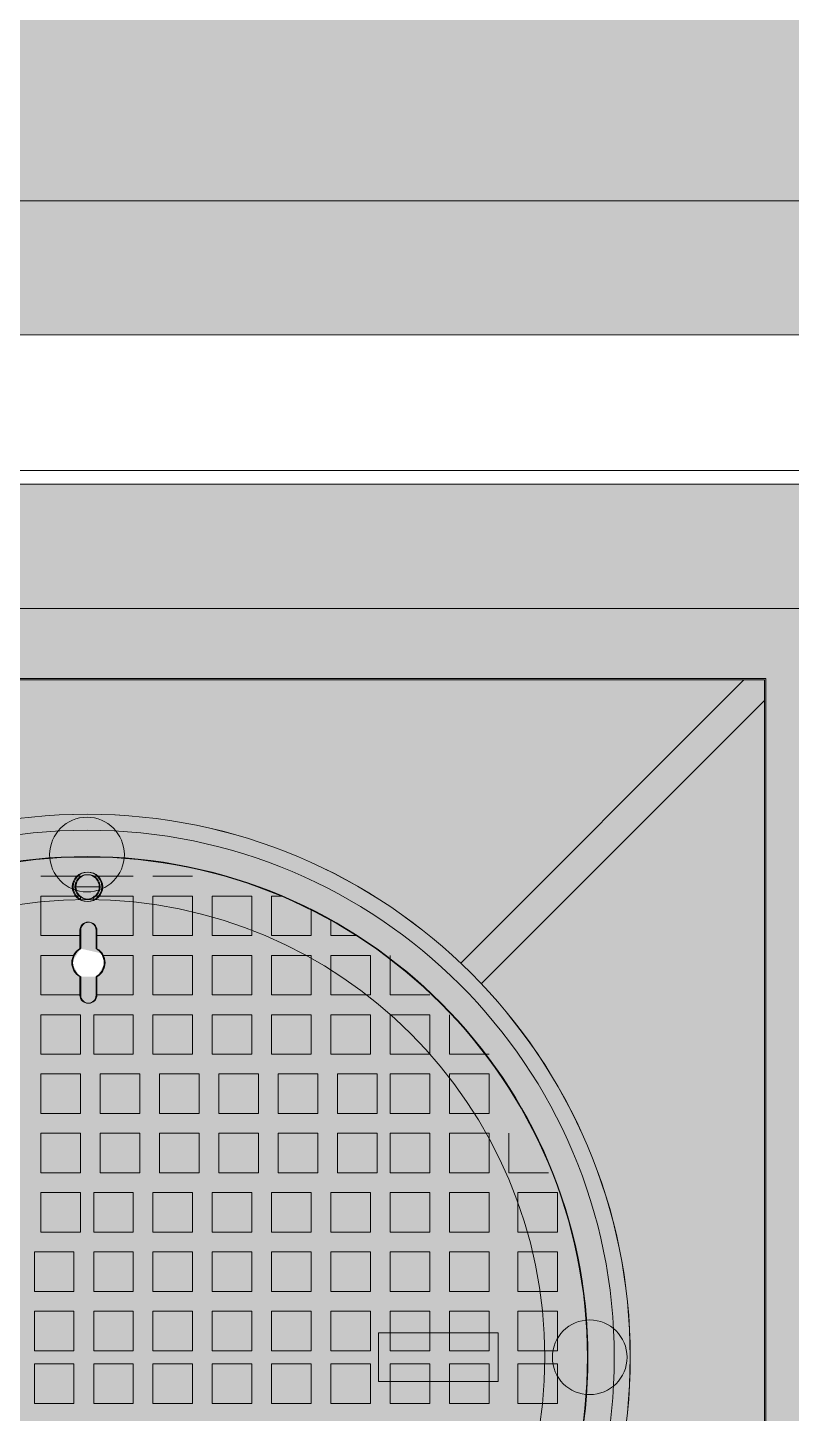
# Model space of a CAD drawing. Header units: millimetres. Extents: x 5121 to 246734, y -48180 to 129206.
# Drawn here: x 93239 to 93802, y 20194 to 21214 of the extents above; entities that cross this region are included whole.
import ezdxf

# ---------------------------------------------------------------- set-up
doc = ezdxf.new("R2010")
doc.units = ezdxf.units.MM
for name, color, linetype, lineweight in [('A-FLOR-PATT', 8, 'Continuous', 9), ('A-WALL', 113, 'Continuous', 9), ('G-IMPT', 8, 'Continuous', 9), ('M-EQPM', 50, 'Continuous', 9)]:
    doc.layers.add(name, color=color, linetype=linetype, lineweight=lineweight)

# ---------------------------------------------------------------- blocks, each defined once
blk = doc.blocks.new('TKTC_NAP THAM BE XLNT_260130 - TKTC_XREF_260130_NAP THAM BE XLNT_dwg_TTT-HOOD ACCESS - TTT-HOOD ACCESS-1904605-MB BỂ XLNT 2 HẦM 1-3399785-TKCS_MB TỔNG THỂ TẦNG 1')
at = {"layer": 'G-IMPT'}
for p, q in [((43.8, 358.9), (13.8, 358.9)), ((16.2, 350.9), (0.1, 350.9))]:
    blk.add_line(p, q, dxfattribs=at)
at = {"layer": 'G-IMPT', "flags": 128}
for points in [[(-71.2, 358.9), (-41.2, 358.9), (-71.2, 358.9), (-41.2, 358.9), (-71.2, 358.9), (-41.2, 358.9)], [(-26.2, 358.9), (3.8, 358.9), (-26.2, 358.9), (3.8, 358.9)], [(0.7, 350.9), (16.9, 350.9)], [(-86.2, 313.9), (-116.2, 313.9), (-116.2, 343.9), (-86.2, 343.9), (-86.2, 313.9), (-116.2, 313.9), (-116.2, 343.9), (-86.2, 343.9), (-86.2, 313.9), (-116.2, 313.9), (-116.2, 343.9), (-86.2, 343.9), (-86.2, 313.9), (-116.2, 313.9), (-116.2, 343.9), (-86.2, 343.9)], [(-41.2, 313.9), (-41.2, 343.9), (-71.2, 343.9), (-71.2, 313.9), (-41.2, 313.9), (-41.2, 343.9), (-71.2, 343.9), (-71.2, 313.9), (-41.2, 313.9), (-71.2, 313.9), (-71.2, 343.9), (-41.2, 343.9), (-41.2, 313.9), (-71.2, 313.9), (-71.2, 343.9), (-41.2, 343.9)], [(43.8, 313.9), (43.8, 343.9), (13.8, 343.9), (13.8, 340.9), (13.8, 343.9), (43.8, 343.9)], [(13.8, 320.3), (13.8, 313.9), (43.8, 313.9), (13.8, 313.9)], [(-176.2, 268.9), (-206.2, 268.9), (-206.2, 298.9), (-176.2, 298.9), (-176.2, 268.9), (-206.2, 268.9), (-206.2, 298.9), (-176.2, 298.9)], [(-131.2, 268.9), (-131.2, 298.9), (-161.2, 298.9), (-161.2, 268.9), (-131.2, 268.9), (-131.2, 298.9), (-161.2, 298.9), (-161.2, 268.9), (-131.2, 268.9), (-131.2, 298.9), (-161.2, 298.9), (-161.2, 268.9), (-131.2, 268.9), (-161.2, 268.9), (-161.2, 298.9), (-131.2, 298.9)], [(-86.2, 268.9), (-86.2, 298.9), (-116.2, 298.9), (-116.2, 268.9), (-86.2, 268.9), (-86.2, 298.9), (-116.2, 298.9), (-116.2, 268.9), (-86.2, 268.9), (-86.2, 298.9), (-116.2, 298.9), (-116.2, 268.9), (-86.2, 268.9), (-116.2, 268.9), (-116.2, 298.9), (-86.2, 298.9)], [(-41.2, 268.9), (-71.2, 268.9), (-71.2, 298.9), (-41.2, 298.9), (-41.2, 268.9), (-71.2, 268.9), (-71.2, 298.9), (-41.2, 298.9), (-41.2, 268.9), (-71.2, 268.9), (-71.2, 298.9), (-41.2, 298.9), (-41.2, 268.9), (-71.2, 268.9), (-71.2, 298.9), (-41.2, 298.9)], [(-2.9, 298.9), (-26.2, 298.9), (-26.2, 268.9), (2, 268.9), (-26.2, 268.9), (-26.2, 298.9)], [(-266.2, 223.9), (-266.2, 253.9), (-266.2, 223.9), (-266.2, 253.9), (-266.2, 223.9), (-296.2, 223.9), (-266.2, 223.9), (-296.2, 223.9)], [(-221.2, 223.9), (-251.2, 223.9), (-251.2, 253.9), (-221.2, 253.9), (-221.2, 223.9), (-251.2, 223.9), (-251.2, 253.9), (-221.2, 253.9)], [(-176.2, 223.9), (-206.2, 223.9), (-206.2, 253.9), (-176.2, 253.9), (-176.2, 223.9), (-206.2, 223.9), (-206.2, 253.9), (-176.2, 253.9), (-176.2, 223.9), (-206.2, 223.9), (-206.2, 253.9), (-176.2, 253.9), (-176.2, 223.9), (-206.2, 223.9), (-206.2, 253.9), (-176.2, 253.9)], [(-131.2, 223.9), (-131.2, 253.9), (-161.2, 253.9), (-161.2, 223.9), (-131.2, 223.9), (-131.2, 253.9), (-161.2, 253.9), (-161.2, 223.9), (-131.2, 223.9), (-131.2, 253.9), (-161.2, 253.9), (-161.2, 223.9), (-131.2, 223.9), (-131.2, 253.9), (-161.2, 253.9), (-161.2, 223.9), (-131.2, 223.9), (-161.2, 223.9), (-161.2, 253.9), (-131.2, 253.9), (-131.2, 223.9), (-161.2, 223.9), (-161.2, 253.9), (-131.2, 253.9)], [(-86.2, 223.9), (-86.2, 253.9), (-116.2, 253.9), (-116.2, 223.9), (-86.2, 223.9), (-86.2, 253.9), (-116.2, 253.9), (-116.2, 223.9), (-86.2, 223.9), (-116.2, 223.9), (-116.2, 253.9), (-86.2, 253.9), (-86.2, 223.9), (-116.2, 223.9), (-116.2, 253.9), (-86.2, 253.9), (-86.2, 223.9), (-116.2, 223.9), (-116.2, 253.9), (-86.2, 253.9), (-86.2, 223.9), (-116.2, 223.9), (-116.2, 253.9), (-86.2, 253.9)], [(-41.2, 223.9), (-41.2, 253.9), (-71.2, 253.9), (-71.2, 223.9), (-41.2, 223.9), (-71.2, 223.9), (-71.2, 253.9), (-41.2, 253.9), (-41.2, 223.9), (-71.2, 223.9), (-71.2, 253.9), (-41.2, 253.9), (-41.2, 223.9), (-71.2, 223.9), (-71.2, 253.9), (-41.2, 253.9), (-41.2, 223.9), (-71.2, 223.9), (-71.2, 253.9), (-41.2, 253.9), (-41.2, 223.9), (-71.2, 223.9), (-71.2, 253.9), (-41.2, 253.9)], [(3.8, 223.9), (-26.2, 223.9), (-26.2, 253.9), (3.8, 253.9), (3.8, 223.9), (-26.2, 223.9), (-26.2, 253.9), (3.8, 253.9), (3.8, 223.9), (-26.2, 223.9), (-26.2, 253.9), (3.8, 253.9)], [(43.8, 223.9), (13.8, 223.9), (13.8, 253.9), (43.8, 253.9)], [(-266.2, 178.9), (-266.2, 208.9), (-296.2, 208.9), (-296.2, 178.9), (-266.2, 178.9), (-296.2, 178.9), (-296.2, 208.9), (-266.2, 208.9), (-266.2, 178.9), (-296.2, 178.9), (-296.2, 208.9), (-266.2, 208.9), (-266.2, 178.9), (-296.2, 178.9), (-296.2, 208.9), (-266.2, 208.9), (-266.2, 178.9), (-296.2, 178.9), (-296.2, 208.9), (-266.2, 208.9), (-266.2, 178.9), (-296.2, 178.9), (-296.2, 208.9), (-266.2, 208.9)], [(-221.2, 178.9), (-221.2, 208.9), (-251.2, 208.9), (-251.2, 178.9), (-221.2, 178.9), (-221.2, 208.9), (-251.2, 208.9), (-251.2, 178.9), (-221.2, 178.9), (-221.2, 208.9), (-251.2, 208.9), (-251.2, 178.9), (-221.2, 178.9), (-251.2, 178.9), (-251.2, 208.9), (-221.2, 208.9)], [(-181.2, 178.9), (-211.2, 178.9), (-211.2, 208.9), (-181.2, 208.9), (-181.2, 178.9), (-211.2, 178.9), (-211.2, 208.9), (-181.2, 208.9)], [(-136.2, 178.9), (-136.2, 208.9), (-166.2, 208.9), (-166.2, 178.9), (-136.2, 178.9), (-136.2, 208.9), (-166.2, 208.9), (-166.2, 178.9), (-136.2, 178.9), (-136.2, 208.9), (-166.2, 208.9), (-166.2, 178.9), (-136.2, 178.9), (-136.2, 208.9), (-166.2, 208.9), (-166.2, 178.9), (-136.2, 178.9), (-166.2, 178.9), (-166.2, 208.9), (-136.2, 208.9), (-136.2, 178.9), (-166.2, 178.9), (-166.2, 208.9), (-136.2, 208.9)], [(-91.2, 178.9), (-121.2, 178.9), (-121.2, 208.9), (-91.2, 208.9), (-91.2, 178.9), (-121.2, 178.9), (-121.2, 208.9), (-91.2, 208.9), (-91.2, 178.9), (-121.2, 178.9), (-121.2, 208.9), (-91.2, 208.9), (-91.2, 178.9), (-121.2, 178.9), (-121.2, 208.9), (-91.2, 208.9), (-91.2, 178.9), (-121.2, 178.9), (-121.2, 208.9), (-91.2, 208.9), (-91.2, 178.9), (-121.2, 178.9), (-121.2, 208.9), (-91.2, 208.9), (-91.2, 178.9), (-121.2, 178.9), (-121.2, 208.9), (-91.2, 208.9), (-91.2, 178.9), (-121.2, 178.9), (-121.2, 208.9), (-91.2, 208.9), (-91.2, 178.9), (-121.2, 178.9), (-121.2, 208.9), (-91.2, 208.9), (-91.2, 178.9), (-121.2, 178.9), (-121.2, 208.9), (-91.2, 208.9)], [(-46.2, 178.9), (-46.2, 208.9), (-76.2, 208.9), (-76.2, 178.9), (-46.2, 178.9), (-46.2, 208.9), (-76.2, 208.9), (-76.2, 178.9), (-46.2, 178.9), (-46.2, 208.9), (-76.2, 208.9), (-76.2, 178.9), (-46.2, 178.9), (-46.2, 208.9), (-76.2, 208.9), (-76.2, 178.9), (-46.2, 178.9), (-46.2, 208.9), (-76.2, 208.9), (-76.2, 178.9), (-46.2, 178.9), (-46.2, 208.9), (-76.2, 208.9), (-76.2, 178.9), (-46.2, 178.9), (-76.2, 178.9), (-76.2, 208.9), (-46.2, 208.9), (-46.2, 178.9), (-76.2, 178.9), (-76.2, 208.9), (-46.2, 208.9)], [(-1.2, 178.9), (-31.2, 178.9), (-31.2, 208.9), (-1.2, 208.9), (-1.2, 178.9), (-31.2, 178.9), (-31.2, 208.9), (-1.2, 208.9), (-1.2, 178.9), (-31.2, 178.9), (-31.2, 208.9), (-1.2, 208.9), (-1.2, 178.9), (-31.2, 178.9), (-31.2, 208.9), (-1.2, 208.9)], [(43.8, 178.9), (43.8, 208.9), (13.8, 208.9), (13.8, 178.9), (43.8, 178.9), (43.8, 208.9), (13.8, 208.9), (13.8, 178.9), (43.8, 178.9), (43.8, 208.9), (13.8, 208.9), (13.8, 178.9), (43.8, 178.9), (43.8, 208.9), (13.8, 208.9), (13.8, 178.9), (43.8, 178.9), (43.8, 208.9), (13.8, 208.9), (13.8, 178.9), (43.8, 178.9), (43.8, 208.9), (13.8, 208.9), (13.8, 178.9), (43.8, 178.9), (13.8, 178.9), (13.8, 208.9), (43.8, 208.9), (43.8, 178.9), (13.8, 178.9), (13.8, 208.9), (43.8, 208.9)], [(-311.2, 133.9), (-311.2, 163.9), (-311.2, 133.9), (-311.2, 163.9), (-311.2, 133.9), (-341.2, 133.9), (-311.2, 133.9), (-341.2, 133.9)], [(-266.2, 133.9), (-296.2, 133.9), (-296.2, 163.9), (-266.2, 163.9), (-266.2, 133.9), (-296.2, 133.9), (-296.2, 163.9), (-266.2, 163.9), (-266.2, 133.9), (-296.2, 133.9), (-296.2, 163.9), (-266.2, 163.9), (-266.2, 133.9), (-296.2, 133.9), (-296.2, 163.9), (-266.2, 163.9)], [(-221.2, 133.9), (-251.2, 133.9), (-251.2, 163.9), (-221.2, 163.9), (-221.2, 133.9), (-251.2, 133.9), (-251.2, 163.9), (-221.2, 163.9), (-221.2, 133.9), (-251.2, 133.9), (-251.2, 163.9), (-221.2, 163.9)], [(-181.2, 133.9), (-211.2, 133.9), (-211.2, 163.9), (-181.2, 163.9), (-181.2, 133.9), (-211.2, 133.9), (-211.2, 163.9), (-181.2, 163.9), (-181.2, 133.9), (-211.2, 133.9), (-211.2, 163.9), (-181.2, 163.9), (-181.2, 133.9), (-211.2, 133.9), (-211.2, 163.9), (-181.2, 163.9)], [(-136.2, 133.9), (-166.2, 133.9), (-166.2, 163.9), (-136.2, 163.9), (-136.2, 133.9), (-166.2, 133.9), (-166.2, 163.9), (-136.2, 163.9), (-136.2, 133.9), (-166.2, 133.9), (-166.2, 163.9), (-136.2, 163.9), (-136.2, 133.9), (-166.2, 133.9), (-166.2, 163.9), (-136.2, 163.9), (-136.2, 133.9), (-166.2, 133.9), (-166.2, 163.9), (-136.2, 163.9), (-136.2, 133.9), (-166.2, 133.9), (-166.2, 163.9), (-136.2, 163.9)], [(-91.2, 133.9), (-121.2, 133.9), (-121.2, 163.9), (-91.2, 163.9), (-91.2, 133.9), (-121.2, 133.9), (-121.2, 163.9), (-91.2, 163.9), (-91.2, 133.9), (-121.2, 133.9), (-121.2, 163.9), (-91.2, 163.9), (-91.2, 133.9), (-121.2, 133.9), (-121.2, 163.9), (-91.2, 163.9), (-91.2, 133.9), (-121.2, 133.9), (-121.2, 163.9), (-91.2, 163.9), (-91.2, 133.9), (-121.2, 133.9), (-121.2, 163.9), (-91.2, 163.9)], [(-46.2, 133.9), (-76.2, 133.9), (-76.2, 163.9), (-46.2, 163.9), (-46.2, 133.9), (-76.2, 133.9), (-76.2, 163.9), (-46.2, 163.9), (-46.2, 133.9), (-76.2, 133.9), (-76.2, 163.9), (-46.2, 163.9), (-46.2, 133.9), (-76.2, 133.9), (-76.2, 163.9), (-46.2, 163.9), (-46.2, 133.9), (-76.2, 133.9), (-76.2, 163.9), (-46.2, 163.9), (-46.2, 133.9), (-76.2, 133.9), (-76.2, 163.9), (-46.2, 163.9), (-46.2, 133.9), (-76.2, 133.9), (-76.2, 163.9), (-46.2, 163.9), (-46.2, 133.9), (-76.2, 133.9), (-76.2, 163.9), (-46.2, 163.9)], [(-1.2, 133.9), (-31.2, 133.9), (-31.2, 163.9), (-1.2, 163.9), (-1.2, 133.9), (-31.2, 133.9), (-31.2, 163.9), (-1.2, 163.9)], [(43.8, 133.9), (13.8, 133.9), (13.8, 163.9), (43.8, 163.9), (43.8, 133.9), (13.8, 133.9), (13.8, 163.9), (43.8, 163.9), (43.8, 133.9), (13.8, 133.9), (13.8, 163.9), (43.8, 163.9), (43.8, 133.9), (13.8, 133.9), (13.8, 163.9), (43.8, 163.9), (43.8, 133.9), (13.8, 133.9), (13.8, 163.9), (43.8, 163.9), (43.8, 133.9), (13.8, 133.9), (13.8, 163.9), (43.8, 163.9), (43.8, 133.9), (13.8, 133.9), (13.8, 163.9), (43.8, 163.9), (43.8, 133.9), (13.8, 133.9), (13.8, 163.9), (43.8, 163.9)], [(-318, 88.9), (-318, 118.9), (-348, 118.9), (-348, 88.9), (-318, 88.9), (-318, 118.9), (-348, 118.9), (-348, 88.9), (-318, 88.9), (-318, 118.9), (-348, 118.9), (-348, 88.9), (-318, 88.9), (-348, 88.9), (-348, 118.9), (-318, 118.9)], [(-266.2, 88.9), (-266.2, 118.9), (-296.2, 118.9), (-296.2, 88.9), (-266.2, 88.9), (-266.2, 118.9), (-296.2, 118.9), (-296.2, 88.9), (-266.2, 88.9), (-266.2, 118.9), (-296.2, 118.9), (-296.2, 88.9), (-266.2, 88.9), (-296.2, 88.9), (-296.2, 118.9), (-266.2, 118.9)], [(-221.2, 88.9), (-251.2, 88.9), (-251.2, 118.9), (-221.2, 118.9), (-221.2, 88.9), (-251.2, 88.9), (-251.2, 118.9), (-221.2, 118.9)], [(-176.2, 88.9), (-206.2, 88.9), (-206.2, 118.9), (-176.2, 118.9), (-176.2, 88.9), (-206.2, 88.9), (-206.2, 118.9), (-176.2, 118.9)], [(-131.2, 88.9), (-161.2, 88.9), (-161.2, 118.9), (-131.2, 118.9), (-131.2, 88.9), (-161.2, 88.9), (-161.2, 118.9), (-131.2, 118.9), (-131.2, 88.9), (-161.2, 88.9), (-161.2, 118.9), (-131.2, 118.9), (-131.2, 88.9), (-161.2, 88.9), (-161.2, 118.9), (-131.2, 118.9)], [(-86.2, 88.9), (-86.2, 118.9), (-116.2, 118.9), (-116.2, 88.9), (-86.2, 88.9), (-116.2, 88.9), (-116.2, 118.9), (-86.2, 118.9), (-86.2, 88.9), (-116.2, 88.9), (-116.2, 118.9), (-86.2, 118.9), (-86.2, 88.9), (-116.2, 88.9), (-116.2, 118.9), (-86.2, 118.9)], [(-41.2, 88.9), (-41.2, 118.9), (-71.2, 118.9), (-71.2, 88.9), (-41.2, 88.9), (-71.2, 88.9), (-71.2, 118.9), (-41.2, 118.9), (-41.2, 88.9), (-71.2, 88.9), (-71.2, 118.9), (-41.2, 118.9), (-41.2, 88.9), (-71.2, 88.9), (-71.2, 118.9), (-41.2, 118.9)], [(3.8, 88.9), (3.8, 118.9), (-26.2, 118.9), (-26.2, 88.9), (3.8, 88.9), (-26.2, 88.9), (-26.2, 118.9), (3.8, 118.9)], [(43.8, 88.9), (13.8, 88.9), (13.8, 118.9), (43.8, 118.9)], [(-318, 43.9), (-318, 73.9), (-348, 73.9), (-348, 43.9), (-318, 43.9), (-318, 73.9), (-348, 73.9), (-348, 43.9), (-318, 43.9), (-318, 73.9), (-348, 73.9), (-348, 43.9), (-318, 43.9), (-318, 73.9), (-348, 73.9), (-348, 43.9), (-318, 43.9), (-318, 73.9), (-348, 73.9), (-348, 43.9), (-318, 43.9), (-348, 43.9), (-348, 73.9), (-318, 73.9)], [(-266.2, 43.9), (-266.2, 73.9), (-296.2, 73.9), (-296.2, 43.9), (-266.2, 43.9), (-266.2, 73.9), (-296.2, 73.9), (-296.2, 43.9), (-266.2, 43.9), (-296.2, 43.9), (-296.2, 73.9), (-266.2, 73.9), (-266.2, 43.9), (-296.2, 43.9), (-296.2, 73.9), (-266.2, 73.9), (-266.2, 43.9), (-296.2, 43.9), (-296.2, 73.9), (-266.2, 73.9), (-266.2, 43.9), (-296.2, 43.9), (-296.2, 73.9), (-266.2, 73.9)], [(-221.2, 43.9), (-221.2, 73.9), (-251.2, 73.9), (-251.2, 43.9), (-221.2, 43.9), (-221.2, 73.9), (-251.2, 73.9), (-251.2, 43.9), (-221.2, 43.9), (-221.2, 73.9), (-251.2, 73.9), (-251.2, 43.9), (-221.2, 43.9), (-251.2, 43.9), (-251.2, 73.9), (-221.2, 73.9)], [(-176.2, 43.9), (-206.2, 43.9), (-206.2, 73.9), (-176.2, 73.9), (-176.2, 43.9), (-206.2, 43.9), (-206.2, 73.9), (-176.2, 73.9), (-176.2, 43.9), (-206.2, 43.9), (-206.2, 73.9), (-176.2, 73.9)], [(-131.2, 43.9), (-131.2, 73.9), (-161.2, 73.9), (-161.2, 43.9), (-131.2, 43.9), (-161.2, 43.9), (-161.2, 73.9), (-131.2, 73.9), (-131.2, 43.9), (-161.2, 43.9), (-161.2, 73.9), (-131.2, 73.9), (-131.2, 43.9), (-161.2, 43.9), (-161.2, 73.9), (-131.2, 73.9)], [(-86.2, 43.9), (-86.2, 73.9), (-116.2, 73.9), (-116.2, 43.9), (-86.2, 43.9), (-116.2, 43.9), (-116.2, 73.9), (-86.2, 73.9), (-86.2, 43.9), (-116.2, 43.9), (-116.2, 73.9), (-86.2, 73.9), (-86.2, 43.9), (-116.2, 43.9), (-116.2, 73.9), (-86.2, 73.9)], [(-41.2, 43.9), (-41.2, 73.9), (-71.2, 73.9), (-71.2, 43.9), (-41.2, 43.9), (-41.2, 73.9), (-71.2, 73.9), (-71.2, 43.9), (-41.2, 43.9), (-41.2, 73.9), (-71.2, 73.9), (-71.2, 43.9), (-41.2, 43.9), (-71.2, 43.9), (-71.2, 73.9), (-41.2, 73.9)], [(3.8, 43.9), (3.8, 73.9), (-26.2, 73.9), (-26.2, 43.9), (3.8, 43.9), (3.8, 73.9), (-26.2, 73.9), (-26.2, 43.9), (3.8, 43.9), (3.8, 73.9), (-26.2, 73.9), (-26.2, 43.9), (3.8, 43.9), (-26.2, 43.9), (-26.2, 73.9), (3.8, 73.9)], [(48.8, 43.9), (48.8, 73.9), (18.8, 73.9), (18.8, 43.9), (48.8, 43.9), (48.8, 73.9), (18.8, 73.9), (18.8, 43.9), (48.8, 43.9), (48.8, 73.9), (18.8, 73.9), (18.8, 43.9), (48.8, 43.9), (18.8, 43.9), (18.8, 73.9), (48.8, 73.9)], [(-318, -1.1), (-348, -1.1), (-348, 28.9), (-318, 28.9), (-318, -1.1), (-348, -1.1), (-348, 28.9), (-318, 28.9)], [(-266.2, -1.1), (-266.2, 28.9), (-296.2, 28.9), (-296.2, -1.1), (-266.2, -1.1), (-296.2, -1.1), (-296.2, 28.9), (-266.2, 28.9)], [(-221.2, -1.1), (-221.2, 28.9), (-251.2, 28.9), (-251.2, -1.1), (-221.2, -1.1), (-251.2, -1.1), (-251.2, 28.9), (-221.2, 28.9)], [(-176.2, -1.1), (-176.2, 28.9), (-206.2, 28.9), (-206.2, -1.1), (-176.2, -1.1), (-206.2, -1.1), (-206.2, 28.9), (-176.2, 28.9)], [(-131.2, -1.1), (-131.2, 28.9), (-161.2, 28.9), (-161.2, -1.1), (-131.2, -1.1), (-161.2, -1.1), (-161.2, 28.9), (-131.2, 28.9)], [(-86.2, -1.1), (-116.2, -1.1), (-116.2, 28.9), (-86.2, 28.9), (-86.2, -1.1), (-116.2, -1.1), (-116.2, 28.9), (-86.2, 28.9)], [(-41.2, -1.1), (-71.2, -1.1), (-71.2, 28.9), (-41.2, 28.9), (-41.2, -1.1), (-71.2, -1.1), (-71.2, 28.9), (-41.2, 28.9)], [(3.8, -1.1), (-26.2, -1.1), (-26.2, 28.9), (3.8, 28.9), (3.8, -1.1), (-26.2, -1.1), (-26.2, 28.9), (3.8, 28.9)], [(48.8, -1.1), (18.8, -1.1), (18.8, 28.9), (48.8, 28.9), (48.8, -1.1), (18.8, -1.1), (18.8, 28.9), (48.8, 28.9)], [(-318, -41.1), (-318, -11.1), (-348, -11.1), (-348, -41.1), (-318, -41.1), (-348, -41.1), (-348, -11.1), (-318, -11.1)], [(-266.2, -41.1), (-266.2, -11.1), (-296.2, -11.1), (-296.2, -41.1), (-266.2, -41.1), (-296.2, -41.1), (-296.2, -11.1), (-266.2, -11.1)], [(-221.2, -41.1), (-251.2, -41.1), (-251.2, -11.1), (-221.2, -11.1)], [(-176.2, -41.1), (-206.2, -41.1), (-206.2, -11.1), (-176.2, -11.1), (-176.2, -41.1), (-206.2, -41.1), (-206.2, -11.1), (-176.2, -11.1)], [(-131.2, -41.1), (-131.2, -11.1), (-161.2, -11.1), (-161.2, -41.1), (-131.2, -41.1), (-131.2, -11.1), (-161.2, -11.1), (-161.2, -41.1), (-131.2, -41.1), (-131.2, -11.1), (-161.2, -11.1), (-161.2, -41.1), (-131.2, -41.1), (-131.2, -11.1), (-161.2, -11.1), (-161.2, -41.1), (-131.2, -41.1), (-131.2, -11.1), (-161.2, -11.1), (-161.2, -41.1), (-131.2, -41.1), (-131.2, -11.1), (-161.2, -11.1), (-161.2, -41.1), (-131.2, -41.1), (-131.2, -11.1), (-161.2, -11.1), (-161.2, -41.1), (-131.2, -41.1), (-131.2, -11.1), (-161.2, -11.1), (-161.2, -41.1), (-131.2, -41.1), (-131.2, -11.1), (-161.2, -11.1), (-161.2, -41.1), (-131.2, -41.1), (-131.2, -11.1), (-161.2, -11.1), (-161.2, -41.1), (-131.2, -41.1), (-161.2, -41.1), (-161.2, -11.1), (-131.2, -11.1), (-131.2, -41.1), (-161.2, -41.1), (-161.2, -11.1), (-131.2, -11.1)], [(-86.2, -41.1), (-116.2, -41.1), (-116.2, -11.1), (-86.2, -11.1), (-86.2, -41.1), (-116.2, -41.1), (-116.2, -11.1), (-86.2, -11.1), (-86.2, -41.1), (-116.2, -41.1), (-116.2, -11.1), (-86.2, -11.1), (-86.2, -41.1), (-116.2, -41.1), (-116.2, -11.1), (-86.2, -11.1), (-86.2, -41.1), (-116.2, -41.1), (-116.2, -11.1), (-86.2, -11.1), (-86.2, -41.1), (-116.2, -41.1), (-116.2, -11.1), (-86.2, -11.1), (-86.2, -41.1), (-116.2, -41.1), (-116.2, -11.1), (-86.2, -11.1), (-86.2, -41.1), (-116.2, -41.1), (-116.2, -11.1), (-86.2, -11.1), (-86.2, -41.1), (-116.2, -41.1), (-116.2, -11.1), (-86.2, -11.1), (-86.2, -41.1), (-116.2, -41.1), (-116.2, -11.1), (-86.2, -11.1), (-86.2, -41.1), (-116.2, -41.1), (-116.2, -11.1), (-86.2, -11.1)], [(-41.2, -41.1), (-71.2, -41.1), (-71.2, -11.1), (-41.2, -11.1), (-41.2, -41.1), (-71.2, -41.1), (-71.2, -11.1), (-41.2, -11.1), (-41.2, -41.1), (-71.2, -41.1), (-71.2, -11.1), (-41.2, -11.1), (-41.2, -41.1), (-71.2, -41.1), (-71.2, -11.1), (-41.2, -11.1), (-41.2, -41.1), (-71.2, -41.1), (-71.2, -11.1), (-41.2, -11.1), (-41.2, -41.1), (-71.2, -41.1), (-71.2, -11.1), (-41.2, -11.1), (-41.2, -41.1), (-71.2, -41.1), (-71.2, -11.1), (-41.2, -11.1), (-41.2, -41.1), (-71.2, -41.1), (-71.2, -11.1), (-41.2, -11.1), (-41.2, -41.1), (-71.2, -41.1), (-71.2, -11.1), (-41.2, -11.1), (-41.2, -41.1), (-71.2, -41.1), (-71.2, -11.1), (-41.2, -11.1), (-41.2, -41.1), (-71.2, -41.1), (-71.2, -11.1), (-41.2, -11.1)], [(3.8, -41.1), (-26.2, -41.1), (-26.2, -11.1), (3.8, -11.1), (3.8, -41.1), (-26.2, -41.1), (-26.2, -11.1), (3.8, -11.1), (3.8, -41.1), (-26.2, -41.1), (-26.2, -11.1), (3.8, -11.1), (3.8, -41.1), (-26.2, -41.1), (-26.2, -11.1), (3.8, -11.1), (3.8, -41.1), (-26.2, -41.1), (-26.2, -11.1), (3.8, -11.1), (3.8, -41.1), (-26.2, -41.1), (-26.2, -11.1), (3.8, -11.1), (3.8, -41.1), (-26.2, -41.1), (-26.2, -11.1), (3.8, -11.1), (3.8, -41.1), (-26.2, -41.1), (-26.2, -11.1), (3.8, -11.1), (3.8, -41.1), (-26.2, -41.1), (-26.2, -11.1), (3.8, -11.1), (3.8, -41.1), (-26.2, -41.1), (-26.2, -11.1), (3.8, -11.1), (3.8, -41.1), (-26.2, -41.1), (-26.2, -11.1), (3.8, -11.1)], [(48.8, -41.1), (18.8, -41.1), (18.8, -11.1), (48.8, -11.1), (48.8, -41.1), (18.8, -41.1), (18.8, -11.1), (48.8, -11.1), (48.8, -41.1), (18.8, -41.1), (18.8, -11.1), (48.8, -11.1), (48.8, -41.1), (18.8, -41.1), (18.8, -11.1), (48.8, -11.1), (48.8, -41.1), (18.8, -41.1), (18.8, -11.1), (48.8, -11.1), (48.8, -41.1), (18.8, -41.1), (18.8, -11.1), (48.8, -11.1), (48.8, -41.1), (18.8, -41.1), (18.8, -11.1), (48.8, -11.1), (48.8, -41.1), (18.8, -41.1), (18.8, -11.1), (48.8, -11.1), (48.8, -41.1), (18.8, -41.1), (18.8, -11.1), (48.8, -11.1), (48.8, -41.1), (18.8, -41.1), (18.8, -11.1), (48.8, -11.1), (48.8, -41.1), (18.8, -41.1), (18.8, -11.1), (48.8, -11.1)]]:
    blk.add_lwpolyline(points, close=True, dxfattribs=at)
for points in [[(-139.2, 343.9), (-131.2, 343.9), (-131.2, 313.9), (-131.2, 343.9), (-139.2, 343.9), (-131.2, 343.9), (-131.2, 313.9), (-161.2, 313.9), (-161.2, 333.8), (-161.2, 313.9), (-131.2, 313.9), (-161.2, 313.9), (-161.2, 333.8)], [(2, 313.9), (-26.2, 313.9), (-26.2, 343.9), (3.8, 343.9), (3.8, 340.5), (3.8, 343.9), (-26.2, 343.9), (-26.2, 313.9), (2, 313.9), (-26.2, 313.9), (-26.2, 343.9), (3.8, 343.9), (3.8, 340.5)], [(-176.2, 325.8), (-176.2, 313.9), (-196.1, 313.9)], [(1.3, 317.9), (1.3, 314.4), (1.3, 311), (1.3, 307.5), (1.3, 304)], [(2, 318), (2, 314.5), (2, 311), (2, 307.5), (2, 304)], [(2, 318), (2, 314.5), (2, 311), (2, 307.5), (2, 304)], [(3.8, 322.4), (3.8, 322.9), (3.8, 322.4), (3.8, 322.9)], [(13.6, 304), (13.6, 307.5), (13.6, 311), (13.6, 314.4), (13.6, 317.9)], [(14.3, 304), (14.3, 307.5), (14.3, 311), (14.3, 314.5), (14.3, 318)], [(14.3, 304), (14.3, 307.5), (14.3, 311), (14.3, 314.5), (14.3, 318)], [(-251.2, 268.9), (-221.2, 268.9), (-221.2, 298.9), (-221.2, 268.9), (-251.2, 268.9), (-221.2, 268.9), (-221.2, 298.9)], [(18.4, 298.9), (43.8, 298.9), (43.8, 268.9), (13.8, 268.9), (43.8, 268.9), (43.8, 298.9), (18.4, 298.9), (43.8, 298.9), (43.8, 268.9), (13.8, 268.9)], [(1.3, 282.7), (1.3, 279.2), (1.3, 275.7), (1.3, 272.2), (1.3, 268.7)], [(2, 282.7), (2, 279.2), (2, 275.7), (2, 272.2), (2, 268.7)], [(2, 282.7), (2, 279.2), (2, 275.7), (2, 272.2), (2, 268.7)], [(13.6, 268.7), (13.6, 272.2), (13.6, 275.7), (13.6, 279.2), (13.6, 282.7)], [(14.3, 268.7), (14.3, 272.2), (14.3, 275.7), (14.3, 279.2), (14.3, 282.7)], [(14.3, 268.7), (14.3, 272.2), (14.3, 275.7), (14.3, 279.2), (14.3, 282.7)]]:
    blk.add_lwpolyline(points, dxfattribs=at)
at = {"layer": 'G-IMPT'}
for centre, radius in [((8.8, -6.1), 412.1), ((8.8, -6.1), 400), ((8.8, -6.1), 380), ((8.1, 350.9), 11.2), ((8.8, 350.9), 11.2), ((8.8, 350.9), 11.2)]:
    blk.add_circle(centre, radius, dxfattribs=at)
for centre, radius, start, end in [((8.1, 350.9), 9.23, 360, 180), ((8.1, 350.9), 9.23, 0, 180), ((8.8, 350.9), 9.23, 360, 180), ((8.8, 350.9), 9.23, 0, 180), ((8.8, 350.9), 9.23, 360, 180), ((8.8, 350.9), 9.23, 0, 180), ((8.1, 350.9), 9.23, 180, 360), ((8.1, 350.9), 9.23, 180, 360), ((8.8, 350.9), 9.23, 180, 360), ((8.8, 350.9), 9.23, 180, 360), ((8.8, 350.9), 9.23, 180, 360), ((8.8, 350.9), 9.23, 180, 360), ((7.5, 317.9), 6.15, 90, 180), ((8.1, 318), 6.15, 90, 180), ((8.1, 318), 6.15, 90, 180), ((7.5, 317.9), 6.15, 0, 90), ((8.1, 318), 6.15, 0, 90), ((8.1, 318), 6.15, 0, 90), ((7.5, 293.3), 12.3, 120, 240), ((8.1, 293.4), 12.3, 120, 240), ((8.1, 293.4), 12.3, 120, 240), ((7.5, 293.3), 12.3, 300, 60), ((8.1, 293.4), 12.3, 300, 60), ((8.1, 293.4), 12.3, 300, 60), ((7.5, 268.7), 6.15, 180, 270), ((8.1, 268.7), 6.15, 180, 270), ((8.1, 268.7), 6.15, 180, 270), ((7.5, 268.7), 6.15, 270, 0), ((8.1, 268.7), 6.15, 270, 0), ((8.1, 268.7), 6.15, 270, 0)]:
    blk.add_arc(centre, radius, start, end, dxfattribs=at)
blk = doc.blocks.new('TKTC_NAP THAM BE XLNT_260130 - TKTC_XREF_260130_NAP THAM BE XLNT_dwg_NAP THAM-3399787-TKCS_MB TỔNG THỂ TẦNG 1')
at = {"layer": 'G-IMPT'}
for p, q in [((584817.4, -154748.9), (584608.8, -154540.3)), ((584593.7, -154555.4), (584802.3, -154764))]:
    blk.add_line(p, q, dxfattribs=at)
at = {"layer": 'G-IMPT', "flags": 128}
for points in [[(584592.6, -155539.2), (585592.6, -155539.2), (585592.6, -154539.2), (584592.6, -154539.2)], [(585591.4, -154540.3), (584593.7, -154540.3), (584593.7, -155538), (585591.4, -155538)], [(584789.8, -155057.1), (584878, -155057.1), (584878, -155021.2), (584789.8, -155021.2)]]:
    blk.add_lwpolyline(points, close=True, dxfattribs=at)
at = {"layer": 'G-IMPT'}
for centre, radius in [((585092.6, -155039.2), 400), ((585092.6, -154668.9), 27.5), ((585092.6, -155039.2), 368.5), ((585092.6, -155039.2), 337.1), ((584722.4, -155039.2), 27.5)]:
    blk.add_circle(centre, radius, dxfattribs=at)
at = {"xscale": 0.9707134767847465, "yscale": 0.9707134767847465, "zscale": 0.9707134767847465}
blk.add_blockref('TKTC_NAP THAM BE XLNT_260130 - TKTC_XREF_260130_NAP THAM BE XLNT_dwg_TTT-HOOD ACCESS - TTT-HOOD ACCESS-1904605-MB BỂ XLNT 2 HẦM 1-3399785-TKCS_MB TỔNG THỂ TẦNG 1', (585084, -155033.3), dxfattribs=at)
blk = doc.blocks.new('TKTC_NAP THAM BE XLNT_260130 - TKTC_XREF_260130_NAP THAM BE XLNT_dwg-3399784-TKCS_MB TỔNG THỂ TẦNG 1')
at = {"layer": 'G-IMPT', "flags": 128}
for points in [[(83427.6, 20238.2), (98577.4, 20238.2), (98577.4, 14087.9), (83427.6, 14087.9)], [(90078.1, 19937.9), (91777.7, 19937.9), (91777.7, 14387.9), (90078.1, 14387.9)]]:
    blk.add_lwpolyline(points, close=True, dxfattribs=at)
at = {"extrusion": (0, 0, -1), "zscale": -1}
blk.add_blockref('TKTC_NAP THAM BE XLNT_260130 - TKTC_XREF_260130_NAP THAM BE XLNT_dwg_NAP THAM-3399787-TKCS_MB TỔNG THỂ TẦNG 1', (-675620.7, 174425.5), dxfattribs=at)
blk = doc.blocks.new('TKTC_NAP THAM BE XLNT_260130 - NẮP THĂM BỂ XLNT-2335565-TKCS_MB TỔNG THỂ TẦNG 1')
blk.add_blockref('TKTC_NAP THAM BE XLNT_260130 - TKTC_XREF_260130_NAP THAM BE XLNT_dwg-3399784-TKCS_MB TỔNG THỂ TẦNG 1', (-83427.6, -14087.9))

msp = doc.modelspace()

# ---------------------------------------------------------------- hatches: boundary and pattern name
at = {"layer": 'A-FLOR-PATT'}
h = msp.add_hatch(dxfattribs=at)
h.set_pattern_fill('FP_23', color=256, style=0, pattern_type=2)
h.set_pattern_definition([(0, (236.2, 15.75), (787.4, 787.4), [118.11, -23.622, 31.496, -23.622, -590.55]), (0, (236.2, 15.75), (787.4, 787.4), [-196.85, 118.11, -472.44]), (0, (196.85, 39.4), (787.4, 787.4), [78.74, -59.055, 118.11, -59.055, -472.44]), (0, (196.85, 39.4), (787.4, 787.4), [-314.96, 78.74, -393.7]), (0, (472.44, 354.3), (787.4, 787.4), [98.425, -39.37, 98.425, -551.18]), (0, (78.74, 511.8), (787.4, 787.4), [39.37, -78.74, 39.37, -629.92]), (90, (157.5, 511.8), (-787.4, 787.4), [70.866, -716.534]), (90, (393.7, 39.4), (-787.4, 787.4), [78.74, -708.66]), (90, (590.55, 354.3), (-787.4, 787.4), [78.74, -708.66]), (45, (496.06, 31.5), (0, 787.4002), [78.74, -1034.812]), (135, (291.34, 31.5), (-787.4002, 6e-14), [78.74, -1034.812]), (63.435, (472.44, 35.43), (-0.0007, 787.4), [78.74, -1681.94]), (75.964, (433.07, 39.37), (-0.00383, 787.3999), [78.74, -3167.793]), (75.964, (629.92, 354.33), (-0.00383, 787.3999), [62.992, -3183.541]), (75.964, (173.23, 511.81), (-0.00383, 787.3999), [55.118, -3191.415]), (104.036, (354.33, 39.37), (0.00383, 787.3999), [78.74, -3167.793]), (104.036, (551.18, 354.33), (0.00383, 787.3999), [62.992, -3183.541]), (104.036, (141.73, 511.81), (0.00383, 787.3999), [55.118, -3191.415]), (116.565, (314.96, 35.43), (0.0007, 787.4), [78.74, -1681.939])])
h.paths.add_polyline_path([(89080.9, 20988.2), (116092.6, 20991.1), (116092.6, 24536.9), (111452.6, 24536.9), (111452.6, 24526.9), (111462.6, 24526.9), (111462.6, 23325.3), (107967.6, 23325.3), (107967.6, 24535.2), (106852.6, 24535.2), (106852.6, 24526.9), (103262.6, 24526.9), (103262.6, 23337.4), (103262.6, 23335.3), (103262.6, 23325.3), (99767.6, 23325.3), (99767.6, 23335.3), (99767.6, 23337.4), (99767.6, 24526.1), (95062.6, 24526.1), (95062.6, 24536.1), (95052.6, 24536.9), (95052.6, 23327.4), (86277.6, 23327.4), (86277.6, 23337.4), (86267.6, 23337.4), (86267.6, 24526.9), (83752.6, 24526.9), (83752.6, 20988.2), (84142.1, 20988.2)])
h.paths.add_polyline_path([(95052.6, 23332.4), (95052.6, 24521.1), (95062.6, 24521.1), (95062.6, 23332.4)])
h = msp.add_hatch(dxfattribs=at)
h.set_pattern_fill('FP_15', color=256, style=0, pattern_type=2)
h.set_pattern_definition([(50, (0, 0), (677.7247, -59.293), [70.866, -779.526]), (355, (0, 0), (-131.1036, 710.731), [56.693, -623.621]), (100.451, (56.5, -4.94), (546.6267, 651.434), [60.227, -662.495]), (46.184, (0, 189), (1008.414, -156.3987), [106.299, -1169.289]), (96.636, (84, 175.9), (883.1375, 920.431), [90.34, -993.743]), (351.184, (0, 189), (883.146, 920.423), [85.039, -935.431]), (21, (94.5, 141.73), (564.0056, -380.4262), [70.866, -779.526]), (326, (94.5, 141.7), (229.9034, 685.1796), [56.693, -623.621]), (71.451, (141.5, 110), (793.912, 304.7473), [60.227, -662.495]), (37.5, (0, 0), (11.4894, 314.54497), [10.394, -605.668, 10.394, -622.676, -625.983]), (37.5, (0, 0), (11.4894, 314.54497), [-1249.131, 10.394, -615.589]), (7.5, (0, 0), (248.5691, 372.672), [10.394, -350.55, 10.394, -591.495, -238.582]), (7.5, (0, 0), (248.5691, 372.672), [-962.833, 10.394, -228.189]), (327.5, (-210.7, 0), (504.39837, -21.31163), [10.394, -225.826, 10.394, -726.613, -977.951]), (327.5, (-210.7, 0), (504.39837, -21.31163), [-973.226, 10.394, -967.557]), (317.5, (-305.2, 0), (551.0412, 94.5872), [10.394, -296.692, 10.394, -479.054, -694.487]), (317.5, (-305.2, 0), (551.0412, 94.5872), [-796.534, 10.394, -684.093])])
h.paths.add_polyline_path([(58172.6, 13236.9), (71452.6, 13236.9), (71452.6, 14388.2), (79661.7, 14388.2), (79661.7, 15113.2), (79706.7, 15113.2), (79706.7, 14388.2), (81116.7, 14388.2), (81116.7, 15113.2), (81161.7, 15113.2), (81161.7, 14388.2), (89452.6, 14388.2), (89452.6, 13236.9), (115083.5, 13236.9), (115083.5, 13256.9), (116102.6, 13256.9), (116102.6, 17226.9), (116092.6, 17226.9), (116092.6, 20878.2), (83667.6, 20878.2), (83667.6, 20888.2), (81452.6, 20888.2), (81452.6, 20878.2), (44812.6, 20878.2), (44812.6, 17226.9), (44802.6, 17226.9), (44802.6, 13246.9), (44912.6, 13246.9), (44912.6, 13236.9), (58122.6, 13236.9)])
h.paths.add_polyline_path([(93977.4, 15435.6), (93971.5, 15446), (93977.4, 15456.3), (93989.4, 15456.3), (93995.4, 15446), (93989.4, 15435.6)])
h.paths.add_polyline_path([(99039.4, 15435.6), (99027.4, 15435.6), (99021.4, 15446), (99027.4, 15456.3), (99039.4, 15456.3), (99045.3, 15446), (99041.9, 15440)])
h.paths.add_polyline_path([(100288.2, 15435.6), (100276.2, 15435.6), (100270.3, 15446), (100276.2, 15456.3), (100288.2, 15456.3), (100294.2, 15446), (100290.7, 15440)])
h.paths.add_polyline_path([(95827.4, 15435.9), (95821.5, 15446.3), (95827.4, 15456.6), (95839.4, 15456.6), (95845.4, 15446.3), (95839.4, 15435.9)])
h.paths.add_polyline_path([(99028.1, 16016.9), (99021.4, 16027.3), (99028.1, 16037.7), (99043.5, 16034.1), (99046, 16027.3), (99040, 16016.9)])
h.paths.add_polyline_path([(93990, 16016.9), (93977.4, 16017), (93971.5, 16027.3), (93978.1, 16037.7), (93993.5, 16034.1), (93996, 16027.3), (93990.1, 16017)])
h.paths.add_polyline_path([(100288.8, 16016.9), (100276.2, 16017), (100270.3, 16027.3), (100276.9, 16037.7), (100292.3, 16034.1), (100294.8, 16027.3), (100288.9, 16017)])
h.paths.add_polyline_path([(95828.1, 16017.2), (95821.5, 16027.6), (95828.1, 16037.9), (95843.5, 16034.4), (95846, 16027.6), (95840, 16017.2)])
h.paths.add_polyline_path([(99482.5, 18936.9), (99470.6, 18936.9), (99464.6, 18947.3), (99470.6, 18957.6), (99482.5, 18957.6), (99488.5, 18947.3), (99485.1, 18941.3)])
h.paths.add_polyline_path([(99471.2, 19518.2), (99464.6, 19528.6), (99471.3, 19538.9), (99486.7, 19535.4), (99489.2, 19528.6), (99483.2, 19518.2), (99482.5, 19518.2)])
h.paths.add_polyline_path([(93289.8, 19934), (93277.8, 19934), (93271.8, 19944.4), (93277.8, 19954.7), (93289.8, 19954.7), (93295.7, 19944.4), (93292.3, 19938.4)])
h.paths.add_polyline_path([(92027.8, 19935.2), (92021.8, 19945.5), (92027.8, 19955.9), (92039.8, 19955.9), (92045.7, 19945.5), (92039.8, 19935.2)])
h.paths.add_polyline_path([(88426.8, 19935.6), (88421.8, 19949.5), (88426.8, 19956.3), (88438.8, 19956.3), (88444.7, 19946), (88438.8, 19935.6)])
h.paths.add_polyline_path([(97240.2, 19936.8), (97228.3, 19936.8), (97222.3, 19947.1), (97228.3, 19957.5), (97240.2, 19957.5), (97246.2, 19947.1), (97242.7, 19941.2)])
h.paths.add_polyline_path([(93290.4, 20515.3), (93277.8, 20515.3), (93271.8, 20525.7), (93278.5, 20536), (93293.9, 20532.5), (93296.4, 20525.6), (93290.4, 20515.3)])
h.paths.add_polyline_path([(92040.4, 20516.5), (92027.8, 20516.5), (92021.8, 20526.8), (92028.5, 20537.2), (92043.9, 20533.7), (92046.4, 20526.8), (92040.4, 20516.5)])
h.paths.add_polyline_path([(88438.1, 20516.9), (88426.1, 20517), (88420.2, 20527.3), (88426.2, 20537.6), (88438.8, 20537.6), (88444.1, 20524.9), (88438.8, 20517), (88438.1, 20517)])
h.paths.add_polyline_path([(97240.8, 20518.1), (97228.3, 20518.1), (97222.3, 20528.5), (97228.9, 20538.8), (97244.3, 20535.3), (97246.8, 20528.4), (97240.9, 20518.1)])

# ---------------------------------------------------------------- linework, layer by layer
at = {"layer": 'A-WALL'}
for p, q in [((83752.6, 20988.2), (116092.6, 20988.2)), ((83652.6, 20888.2), (116092.6, 20888.2)), ((116092.6, 20878.2), (83667.6, 20878.2))]:
    msp.add_line(p, q, dxfattribs=at)

# ---------------------------------------------------------------- block references
at = {"layer": 'M-EQPM'}
msp.add_blockref('TKTC_NAP THAM BE XLNT_260130 - NẮP THĂM BỂ XLNT-2335565-TKCS_MB TỔNG THỂ TẦNG 1', (86182.6, 14936.6), dxfattribs=at)

doc.saveas('drawing.dxf')
